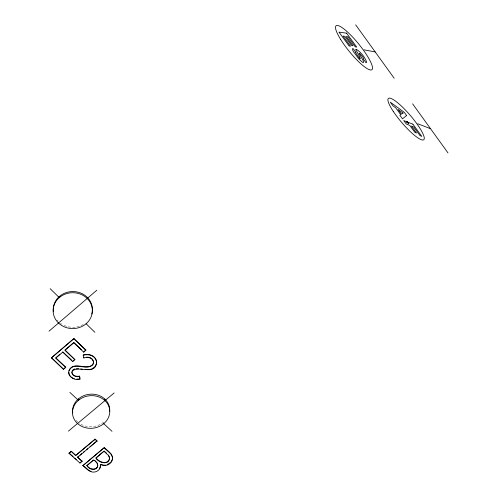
<?xml version="1.0" encoding="UTF-8"?>
<svg xmlns="http://www.w3.org/2000/svg" width="497" height="497" viewBox="0 0 497 497"><rect width="100%" height="100%" fill="white"/><g stroke="black" fill="none" stroke-linecap="round" stroke-linejoin="round"><path stroke-width="0.37" stroke-dasharray="2.48 1.86" d="M103.693 422.083L102.842 422.792A18.613 16.271 -6.5 0 1 79.284 423.289M83.279 324.529A19.563 17.88 -0.4 0 1 63.504 325.144M61.939 324.274A19.563 17.88 -0.4 0 1 60.46 323.274M58.118 321.205A19.563 17.88 -0.4 0 1 57.093 320.043M77.588 421.934A18.613 16.271 -6.5 0 1 76.109 420.4"/><path stroke-width="0.75" d="M71.133 451.239L69.008 453.32L79.986 463.049L82.08 461.315L77.631 457.364L97.045 440.945L95.026 439.106L75.594 455.556L71.133 451.239L75.612 455.215M97.045 441.274L95.026 439.106M86.932 465.621L93.778 459.967C103.562 466.143 92.833 474.442 86.932 465.621L93.212 460.098M112.521 458.097C112.651 461.378 110.073 464.13 107.085 465.093A7.225 6.169 -8.7 0 1 102.264 465.161L100.301 464.459C101.438 468.068 98.226 471.423 94.828 472.02C89.833 472.995 86.298 468.447 82.9 465.633L104.339 447.573C107.302 450.798 112.689 453.351 112.533 458.439M65.728 367.488L55.72 358.126L62.759 352.143L72.649 361.474L74.842 359.617L64.964 350.267L73.817 342.737L83.658 352.149L85.869 350.012L73.941 338.575L51.433 357.722L63.541 369.339L65.753 367.208L55.757 357.846L59.857 354.361M82.08 461.315L77.65 457.029L78.824 456.053M92.684 364.841A5.051 4.516 -4.8 0 0 93.256 361.226C92.088 357.256 87.186 356.927 83.831 357.946L83.844 357.666M79.986 463.049L82.092 460.974M83.658 352.149L85.869 350.012M96.542 362.742C96.896 356.063 88.733 352.938 83.216 355.013L83.204 355.287C88.224 353.609 95.219 355.498 96.437 361.22M77.631 457.364L77.65 457.029M86.428 357.219C89.199 356.84 92.436 358.045 93.256 360.946A5.045 4.51 -4.8 0 1 92.69 364.562C86.503 370.762 75.525 361.425 69.785 369.035C65.753 375.278 74.01 381.224 79.924 379.174L79.626 376.142C76.625 376.776 72.189 375.974 71.866 372.259M79.924 379.174L79.626 376.142M78.551 398.842L78.47 400.358L69.841 392.388M74.842 359.617L64.989 349.994L73.842 342.47L81.489 349.782M51.396 358.002L73.941 338.575M72.649 361.474L74.861 359.337M63.541 369.339L51.433 357.722M96.548 362.462C95.399 376.223 78.209 364.841 72.158 371.216M59.466 296.436L59.311 297.622L50.141 288.682M100.543 465.776L99.512 468.783M96.35 363.959L95.089 366.55L92.094 368.817M112.328 459.551L111.005 462.117L107.079 464.751M109.421 459.104C106.905 465.36 98.909 461.943 95.933 457.849L104.153 451.052L106.582 453.252M68.996 370.849C73.457 360.822 86.304 371.24 92.684 364.841M49.01 331.157L96.822 290.236M64.113 368.594L65.753 367.208M68.431 431.11L114.136 392.941M69.008 453.32L71.114 451.574M75.594 455.556L95.02 439.435M79.998 455.078L81.763 453.618M83.527 452.152L84.701 451.177M86.466 449.717L87.64 448.741M89.994 446.791L97.045 440.945M82.9 465.633L104.339 447.573M104.153 451.052L95.933 458.184C99.077 463.676 111.148 465.496 109.253 456.476M74.774 368.88L73.084 369.805L72.177 370.93C70.518 375.291 76.153 377.521 79.613 376.428M90.286 369.339L91.491 368.991M76.035 368.743L78.694 368.786M76.799 379.068L78.681 378.956M89.677 369.519L85.055 369.538M80.8 369.06L82.198 369.246M364.108 49.849L375.198 51.93M100.953 464.353L102.258 464.819M417.76 123.753L430.539 128.711M74.382 378.77C71.4 377.987 68.772 375.409 68.735 372.203M406.801 121.927L407.994 122.399M407.049 122.268L408.242 122.74M407.298 122.61L408.497 123.082M89.031 470.454L91.007 471.436M88.472 470.025L82.912 465.291M69.033 452.984L73.071 456.569M74.805 458.104L76.532 459.638M86.938 465.279C89.255 470.448 99.344 470.497 97.499 463.67M104.159 451.388L108.327 455.364L109.57 458.11M104.345 447.903L110.98 454.128L112.384 456.954M103.711 423.668L111.993 431.315M62.79 351.87L71.568 360.157M73.923 338.836L85.863 350.279M86.099 323.733L94.877 332.288M94.908 460.638L97.195 463.216M407.745 122.063L408.745 123.424L407.236 121.858M407.577 121.995L408.571 123.355M407.403 121.927L408.397 123.287M407.062 121.79L407.807 122.809M406.894 121.722L407.639 122.74M406.552 121.591L407.465 122.678M355.678 24.85L394.171 78.246M412.609 103.83L447.99 152.914M108.321 455.028L108.942 455.991M83.216 355.013L83.831 357.946M104.91 399.116L104.935 400.625M92.231 311.793A19.563 17.88 -0.4 0 0 82.34 293.777A19.563 17.88 -0.4 0 0 60.373 295.659L58.565 297.212A19.563 17.88 -0.4 0 0 53.452 311.793M92.1 312.532A19.563 17.88 -0.4 0 1 91.752 313.986M105.532 465.086A7.219 6.169 -8.7 0 1 104.488 465.142M103.966 465.124A7.219 6.169 -8.7 0 1 102.811 464.962M109.644 411.566A18.613 16.271 -6.5 0 0 99.953 395.848A18.613 16.271 -6.5 0 0 79.408 398.116L77.687 399.563A18.613 16.271 -6.5 0 0 72.717 412.945M355.945 49.439L355.858 49.899C361.058 58.472 362.475 63.548 355.541 52.44L355.858 52.315L353.131 48.594L352.59 48.675A7.337 1.541 50.7 0 0 353.305 51.39L358.728 58.795L362.356 62.2L363.599 62.516L363.108 60.417L359.306 53.924A2.05 0.435 50.7 0 1 359.778 53.552L362.375 56.447L363.661 58.571L363.375 59.162L365.978 62.734L366.724 62.218C364.804 57.118 361.033 52.291 356.424 49.352L355.945 49.439M60.218 296.839L58.41 298.399A19.638 17.942 -0.5 0 0 58.404 322.926A19.638 17.942 -0.5 0 0 85.198 324.491L86.994 322.969A19.638 17.942 -0.5 0 0 87.087 298.374A19.638 17.942 -0.5 0 0 60.218 296.839M79.34 399.631L77.607 401.085A18.681 16.32 -6.6 0 0 77.42 423.438A18.681 16.32 -6.6 0 0 102.854 424.376L104.569 422.953A18.681 16.32 -6.6 0 0 104.842 400.539A18.681 16.32 -6.6 0 0 79.34 399.631M406.577 115.515L402.495 118.858L399.88 115.292L400.756 114.689L395.674 107.75L392.928 105.793L390.275 102.171L404.204 112.26L406.577 115.515M403.061 113.024L401.464 114.124L398.066 109.47L403.061 113.024M346.546 33.144L338.973 32.131L349.105 45.966L350.503 46.221L343.079 36.082L344.875 36.343L351.541 45.463L352.969 45.724L346.272 36.554L347.931 36.797L355.237 46.817L356.709 47.085L346.546 33.144M412.889 124.175L403.744 120.566L406.242 123.97L409.758 125.387L414.871 132.382L416.573 133.09L411.441 126.064L413.721 126.983L420.033 135.638L421.785 136.377L412.889 124.175M340.613 39.381A28.348 6.001 50.8 0 0 371.756 69.804A28.348 6.001 50.8 0 0 349.608 33.982A28.348 6.001 50.8 0 0 340.613 39.381M393.289 111.434A27.186 5.566 49.4 0 0 423.699 139.775A27.186 5.566 49.4 0 0 401.315 105.985A27.186 5.566 49.4 0 0 393.289 111.434"/></g></svg>
